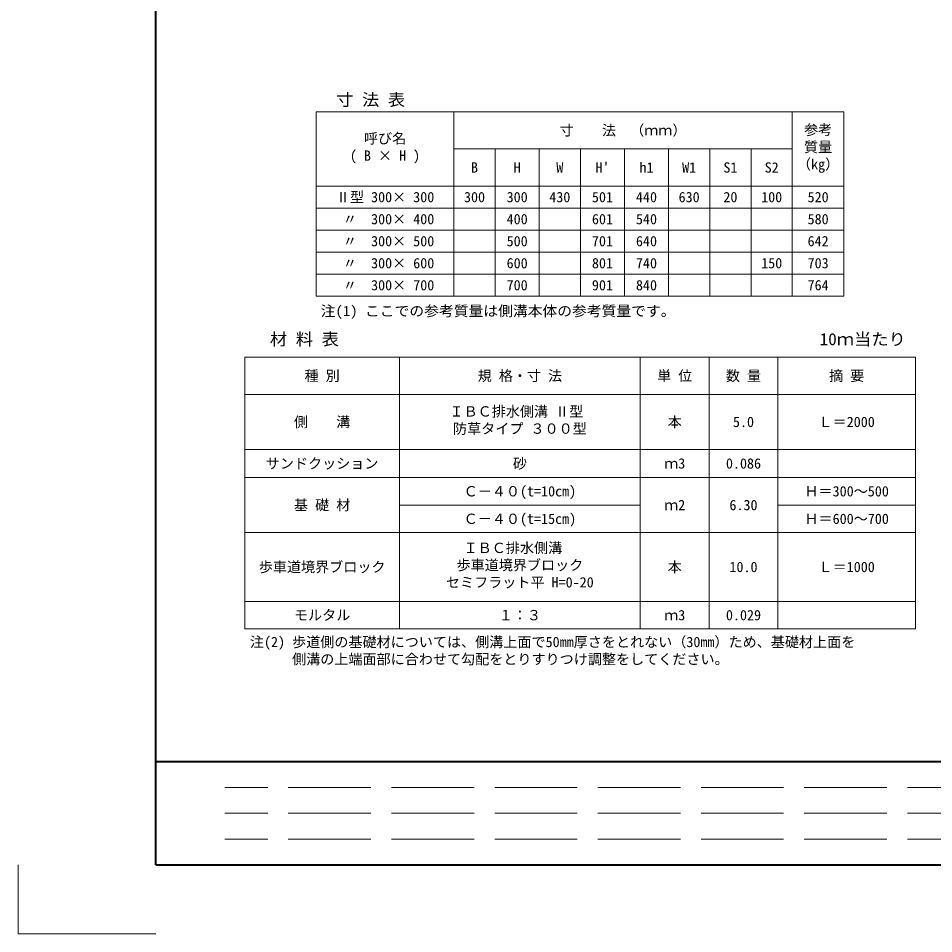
# Model space of a CAD drawing. Units: millimetres at full size; details may follow other scales. Extents: x 164402 to 209100, y 872507 to 885397.
# Drawn here: x 200700 to 203362, y 872507 to 875168 of the extents above; entities that cross this region are included whole.
import ezdxf
from ezdxf.enums import TextEntityAlignment as Align

# ---------------------------------------------------------------- set-up
doc = ezdxf.new("R2010")
doc.units = ezdxf.units.MM
doc.header["$LTSCALE"] = 40
doc.linetypes.add('DASHED', pattern=[7.5, 6, -1.5])
for name, color, linetype, lineweight in [('0_2', 7, 'Continuous', 13), ('Defpoints_3', 8, 'Continuous', 0), ('図枠', 7, 'Continuous', 5), ('寸法表', 30, 'Continuous', 13)]:
    doc.layers.add(name, color=color, linetype=linetype, lineweight=lineweight)
doc.layers.add('文字', color=7, linetype='Continuous')
doc.styles.add('ＭＳ 明朝', font='')
doc.styles.get('ＭＳ 明朝').set_extended_font_data('MS Mincho')

msp = doc.modelspace()

# ---------------------------------------------------------------- linework, layer by layer
at = {"layer": 'Defpoints_3'}
for p, q in [((201966.77, 874616.09), (202086.77, 874616.09)), ((202214.77, 874616.09), (202334.77, 874616.09)), ((202590.77, 874616.09), (202950.77, 874616.09)), ((201966.77, 874552.09), (202086.77, 874552.09)), ((202214.77, 874552.09), (202334.77, 874552.09)), ((202590.77, 874552.09), (202950.77, 874552.09)), ((201966.77, 874488.09), (202086.77, 874488.09)), ((202214.77, 874488.09), (202334.77, 874488.09)), ((202590.77, 874488.09), (202830.77, 874488.09)), ((201966.77, 874424.09), (202086.77, 874424.09)), ((202214.77, 874424.09), (202334.77, 874424.09)), ((202590.77, 874424.09), (202950.77, 874424.09))]:
    msp.add_line(p, q, dxfattribs=at)
at = {"layer": 'Defpoints_3', "color": 7, "lineweight": 13}
for p, q in [((200700.43, 872707.22), (200700.43, 872507.22)), ((200700.43, 872507.22), (201100.43, 872507.22))]:
    msp.add_line(p, q, dxfattribs=at)
at = {"layer": '図枠', "lineweight": 40}
for p, q in [((201100.43, 872707.22), (201100.43, 878247.22)), ((201100.43, 873007.22), (208900.43, 873007.22)), ((201100.43, 872707.22), (208900.43, 872707.22))]:
    msp.add_line(p, q, dxfattribs=at)
at = {"layer": '図枠', "linetype": 'DASHED', "lineweight": 9}
for p, q in [((204425.43, 872932.22), (201300.43, 872932.22)), ((204425.43, 872857.22), (201300.43, 872857.22)), ((204425.43, 872782.22), (201300.43, 872782.22))]:
    msp.add_line(p, q, dxfattribs=at)
at = {"layer": '寸法表'}
for p, q in [((201566.77, 874896.09), (203100.77, 874896.09)), ((201566.77, 874896.09), (201566.77, 874360.09)), ((201966.77, 874896.09), (201966.77, 874360.09)), ((202950.77, 874896.09), (202950.77, 874360.09)), ((203100.77, 874896.09), (203100.77, 874360.09)), ((201966.77, 874788.09), (202950.77, 874788.09)), ((202086.77, 874788.09), (202086.77, 874360.09)), ((202214.77, 874788.09), (202214.77, 874360.09)), ((202334.77, 874788.09), (202334.77, 874360.09)), ((202462.77, 874788.09), (202462.77, 874360.09)), ((202590.77, 874788.09), (202590.77, 874360.09)), ((202710.77, 874788.09), (202710.77, 874360.09)), ((202830.77, 874788.09), (202830.77, 874360.09)), ((201566.77, 874680.09), (203100.77, 874680.09)), ((201566.77, 874616.09), (201966.77, 874616.09)), ((202086.77, 874616.09), (202214.77, 874616.09)), ((202334.77, 874616.09), (202590.77, 874616.09)), ((202950.77, 874616.09), (203100.77, 874616.09)), ((201566.77, 874552.09), (201966.77, 874552.09)), ((202086.77, 874552.09), (202214.77, 874552.09)), ((202334.77, 874552.09), (202590.77, 874552.09)), ((202950.77, 874552.09), (203100.77, 874552.09)), ((201566.77, 874488.09), (201966.77, 874488.09)), ((202086.77, 874488.09), (202214.77, 874488.09)), ((202334.77, 874488.09), (202590.77, 874488.09)), ((202830.77, 874488.09), (203100.77, 874488.09)), ((201566.77, 874424.09), (201966.77, 874424.09)), ((202086.77, 874424.09), (202214.77, 874424.09)), ((202334.77, 874424.09), (202590.77, 874424.09)), ((202950.77, 874424.09), (203100.77, 874424.09)), ((201566.77, 874360.09), (203100.77, 874360.09)), ((201358.77, 874182.7), (203308.77, 874182.7)), ((201358.77, 874182.7), (201358.77, 873393.1)), ((201808.77, 874182.7), (201808.77, 873393.1)), ((202508.77, 874182.7), (202508.77, 873393.1)), ((202708.77, 874182.7), (202708.77, 873393.1)), ((202908.77, 874182.7), (202908.77, 873393.1)), ((203308.77, 874182.7), (203308.77, 873393.1)), ((201358.77, 874074.7), (203308.77, 874074.7)), ((201358.77, 873914.7), (203308.77, 873914.7)), ((201358.77, 873833.1), (203308.77, 873833.1)), ((201808.77, 873753.1), (202508.77, 873753.1)), ((202908.77, 873753.1), (203308.77, 873753.1)), ((201358.77, 873673.1), (203308.77, 873673.1)), ((201358.77, 873473.1), (203308.77, 873473.1)), ((201358.77, 873393.1), (203308.77, 873393.1))]:
    msp.add_line(p, q, dxfattribs=at)

# ---------------------------------------------------------------- texts
at = {"layer": '0_2', "style": 'ＭＳ 明朝'}
for s, p in [('注(2) 歩道側の基礎材については、側溝上面で50mm厚さをとれない（30mm）ため、基礎材上面を ', (201373.76, 873370.09)), ('      側溝の上端面部に合わせて勾配をとりすりつけ調整をしてください。', (201373.76, 873320.09))]:
    msp.add_text(s, height=30.02, dxfattribs=at).set_placement(p, align=Align.TOP_LEFT)
at = {"layer": '寸法表', "style": 'ＭＳ 明朝'}
for s, p in [('参考', (202984.82, 874858.57)), ('呼び名', (201705.34, 874833.57)), ('質量', (202984.82, 874808.57)), ('( B × H )', (201664.39, 874783.57)), ('（kg）', (202964.34, 874758.57)), ('ＩＢＣ排水側溝 Ⅱ型 ', (201954.02, 874040.17)), ('防草タイプ ３００型', (201964.26, 873990.17)), ('ＩＢＣ排水側溝\u3000', (201994.97, 873643.57)), ('歩車道境界ブロック', (201974.49, 873593.57)), ('セミフラット平 H=0-20', (201943.78, 873543.57))]:
    msp.add_text(s, height=30.02, dxfattribs=at).set_placement(p, align=Align.TOP_LEFT)
for s, p in [('寸\u3000\u3000法\u3000（ｍｍ）', (202458.77, 874842.09)), ('B', (202026.77, 874734.09)), ('H', (202150.77, 874734.09)), ('W', (202274.77, 874734.09)), ("H'", (202398.77, 874734.09)), ('h1', (202526.77, 874734.09)), ('W1', (202650.77, 874734.09)), ('S1', (202770.77, 874734.09)), ('S2', (202890.77, 874734.09)), ('Ⅱ型 300× 300', (201766.77, 874648.09)), ('300', (202026.77, 874648.09)), ('300', (202150.77, 874648.09)), ('430', (202274.77, 874648.09)), ('501', (202398.77, 874648.09)), ('440', (202526.77, 874648.09)), ('630', (202650.77, 874648.09)), ('20', (202770.77, 874648.09)), ('100', (202890.77, 874648.09)), ('520', (203025.77, 874648.09)), (' 〃\u3000300× 400', (201766.77, 874584.09)), ('400', (202150.77, 874584.09)), ('601', (202398.77, 874584.09)), ('540', (202526.77, 874584.09)), ('580', (203025.77, 874584.09)), (' 〃\u3000300× 500', (201766.77, 874520.09)), ('500', (202150.77, 874520.09)), ('701', (202398.77, 874520.09)), ('640', (202526.77, 874520.09)), ('642', (203025.77, 874520.09)), (' 〃\u3000300× 600', (201766.77, 874456.09)), ('600', (202150.77, 874456.09)), ('801', (202398.77, 874456.09)), ('740', (202526.77, 874456.09)), ('150', (202890.77, 874456.09)), ('703', (203025.77, 874456.09)), (' 〃\u3000300× 700', (201766.77, 874392.09)), ('700', (202150.77, 874392.09)), ('901', (202398.77, 874392.09)), ('840', (202526.77, 874392.09)), ('764', (203025.77, 874392.09)), ('種 別', (201583.77, 874128.7)), ('規 格・寸 法', (202158.77, 874128.7)), ('単 位', (202608.77, 874128.7)), ('数 量', (202808.77, 874128.7)), ('摘 要', (203108.77, 874128.7)), ('側\u3000\u3000溝', (201583.77, 873994.7)), ('本', (202608.77, 873994.7)), ('5.0', (202808.77, 873994.7)), ('Ｌ＝2000', (203108.77, 873994.7)), ('サンドクッション', (201583.77, 873873.9)), ('砂', (202158.77, 873873.9)), ('ｍ3', (202608.77, 873873.9)), ('0.086', (202808.77, 873873.9)), ('Ｃ－４０(t=10cm)', (202158.77, 873793.1)), ('Ｈ＝300～500', (203108.77, 873793.1)), ('基 礎 材', (201583.77, 873753.1)), ('ｍ2', (202608.77, 873753.1)), ('6.30', (202808.77, 873753.1)), ('Ｃ－４０(t=15cm)', (202158.77, 873713.1)), ('Ｈ＝600～700', (203108.77, 873713.1)), ('歩車道境界ブロック', (201583.77, 873573.1)), ('本', (202608.77, 873573.1)), ('10.0', (202808.77, 873573.1)), ('Ｌ＝1000', (203108.77, 873573.1)), ('モルタル', (201583.77, 873433.1)), ('１：３', (202158.77, 873433.1)), ('ｍ3', (202608.77, 873433.1)), ('0.029', (202808.77, 873433.1))]:
    msp.add_text(s, height=30.02, dxfattribs=at).set_placement(p, align=Align.MIDDLE_CENTER)
at = {"layer": '文字', "style": 'ＭＳ 明朝', "width": 1.05}
msp.add_text('寸 法 表', height=35.03, dxfattribs=at).set_placement((201724.77, 874931.09), align=Align.MIDDLE_CENTER)
for s, height, p in [('注(1) ここでの参考質量は側溝本体の参考質量です。', 30.02, (201579.63, 874293.01)), ('10ｍ当たり', 35.03, (203030, 874207.06))]:
    msp.add_text(s, height=height, dxfattribs=at).set_placement(p, align=Align.BOTTOM_LEFT)
msp.add_text('材 料 表', height=35.03, dxfattribs=at).set_placement((201532.16, 874207.06), align=Align.BOTTOM_CENTER)

doc.saveas('drawing.dxf')
